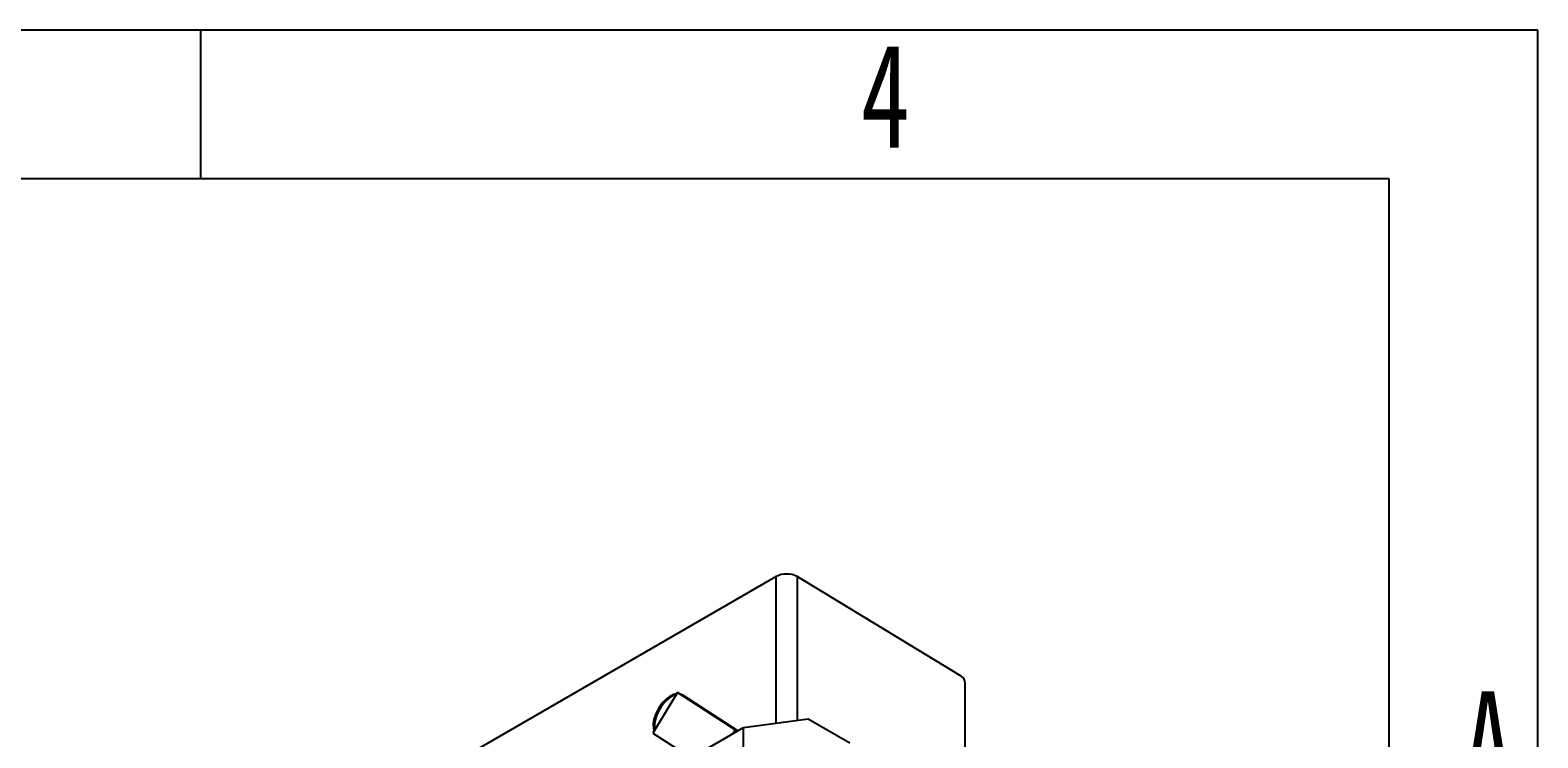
# Model space of a CAD drawing. Header units: millimetres. Extents: x 0 to 210, y 0 to 297.
# Drawn here: x 159.3 to 210, y 273.2 to 297 of the extents above; entities that cross this region are included whole.
import ezdxf

# ---------------------------------------------------------------- set-up
doc = ezdxf.new("R2010")
doc.units = ezdxf.units.MM
doc.layers.add('图框', color=7, linetype='Continuous')
doc.styles.add('SLDTEXTSTYLE5', font='TXT', dxfattribs={"width": 0.7})

msp = doc.modelspace()

# ---------------------------------------------------------------- linework, layer by layer
at = {"color": 7, "linetype": 'Continuous', "lineweight": 25}
for p, q in [((184.3694, 278.6309), (159.4084, 264.2212)), ((190.5955, 275.2855), (185.0765, 278.6309)), ((190.7334, 270.2207), (190.7334, 275.0426)), ((181.043, 274.7378), (180.2201, 273.3661)), ((182.9842, 273.483), (181.043, 274.7378)), ((181.043, 274.7378), (181.2551, 274.6153)), ((181.2227, 274.6456), (181.1415, 274.681)), ((181.2291, 274.6415), (181.1768, 274.6605)), ((183.0788, 273.4458), (181.2227, 274.6456)), ((183.0712, 273.4414), (181.2551, 274.6153)), ((181.2935, 272.4152), (183.2734, 273.5581)), ((182.9, 273.3425), (182.9842, 273.483)), ((182.9842, 273.483), (183.0638, 273.4371)), ((183.2734, 273.5581), (185.4413, 273.8472)), ((183.2734, 260.2269), (183.2734, 273.5581)), ((185.4413, 273.8472), (186.8443, 273.0373)), ((180.2201, 273.3661), (181.5037, 272.5365))]:
    msp.add_line(p, q, dxfattribs=at)
at = {"color": 8, "linetype": 'Continuous', "lineweight": 25}
for p, q in [((184.3694, 273.7043), (184.3694, 278.6309)), ((185.0765, 278.6309), (185.0765, 273.7986))]:
    msp.add_line(p, q, dxfattribs=at)
at = {"color": 7, "linetype": 'Continuous', "lineweight": 25, "flags": 128}
for points in [[(181.0127, 274.6873), (180.9121, 274.6623), (180.7928, 274.6047), (180.674, 274.5184), (180.561, 274.4074), (180.4588, 274.2765), (180.3717, 274.1313), (180.3036, 273.9782), (180.2575, 273.824), (180.2353, 273.6754), (180.2381, 273.5387), (180.2609, 273.434)], [(180.9941, 274.6563), (180.9475, 274.6419), (180.8281, 274.5842), (180.7094, 274.498), (180.5964, 274.387), (180.4941, 274.2561), (180.407, 274.1109), (180.3389, 273.9578), (180.2928, 273.8036), (180.2707, 273.6549), (180.2735, 273.5183), (180.2816, 273.4685)]]:
    msp.add_lwpolyline(points, dxfattribs=at)
at = {"color": 7, "linetype": 'Continuous', "lineweight": 25}
for centre, radius, start, end in [((184.723, 277.9485), 0.7685, 62.60967, 117.39033), ((190.4252, 275.0283), 0.3085, 2.67133, 56.50178)]:
    msp.add_arc(centre, radius, start, end, dxfattribs=at)
at = {"layer": '图框'}
for p, q in [((210, 297), (0, 297)), ((165, 297), (165, 292)), ((210, 0), (210, 297))]:
    msp.add_line(p, q, dxfattribs=at)
at = {"layer": '图框', "lineweight": 25}
for p, q in [((205, 292), (25, 292)), ((205, 4.9729), (205, 292))]:
    msp.add_line(p, q, dxfattribs=at)

# ---------------------------------------------------------------- texts
at = {"color": 7, "linetype": 'Continuous', "lineweight": 0, "insert": (188.0444, 296.5478), "char_height": 3.5, "attachment_point": 2, "style": 'SLDTEXTSTYLE5'}
msp.add_mtext('4', dxfattribs=at)
at = {"layer": '图框', "insert": (208.3203, 274.7707), "char_height": 3.5, "attachment_point": 2, "style": 'SLDTEXTSTYLE5'}
msp.add_mtext('A', dxfattribs=at)

doc.saveas('drawing.dxf')
